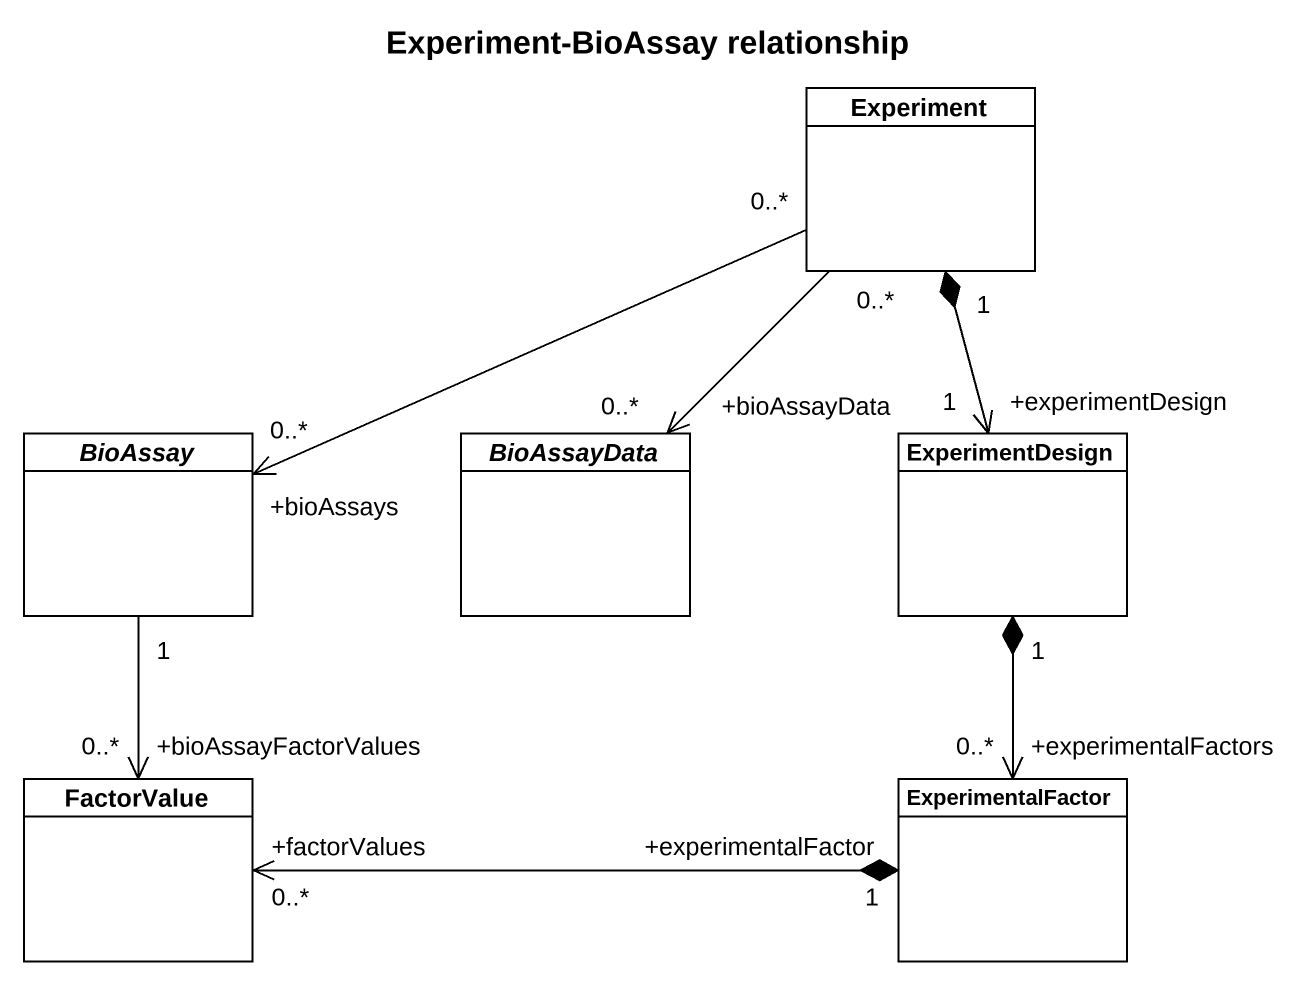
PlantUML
@startuml
title Experiment-BioAssay relationship
hide circle
hide empty members
class Experiment
abstract class BioAssay
abstract class BioAssayData
class ExperimentDesign
class FactorValue
class ExperimentalFactor
Experiment "0..*" -left-> "+bioAssays\n0..*" BioAssay
Experiment "0..*" --> "+bioAssayData\n0..*" BioAssayData
Experiment "1" *--> "+experimentDesign\n1" ExperimentDesign
BioAssay "1" --> "+bioAssayFactorValues\n0..*" FactorValue
ExperimentDesign "1" *--> "+experimentalFactors\n0..*" ExperimentalFactor
FactorValue "+factorValues\n0..*" <-right-* "+experimentalFactor\n1" ExperimentalFactor
@enduml
